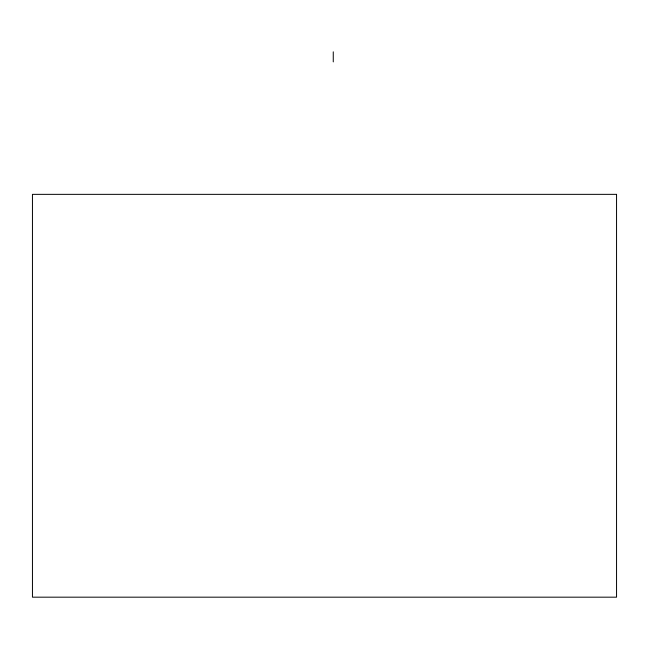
<?xml version="1.0" encoding="UTF-8"?>
<svg xmlns="http://www.w3.org/2000/svg" width="649" height="649" viewBox="0 0 649 649"><rect width="100%" height="100%" fill="white"/><g stroke="black" fill="none" stroke-linecap="round" stroke-linejoin="round"><path stroke-width="0.97" d="M333.262 51.823L333.262 61.898M616.55 194.351L32.45 194.351L32.45 597.177L616.55 597.177L616.55 194.351"/></g></svg>
